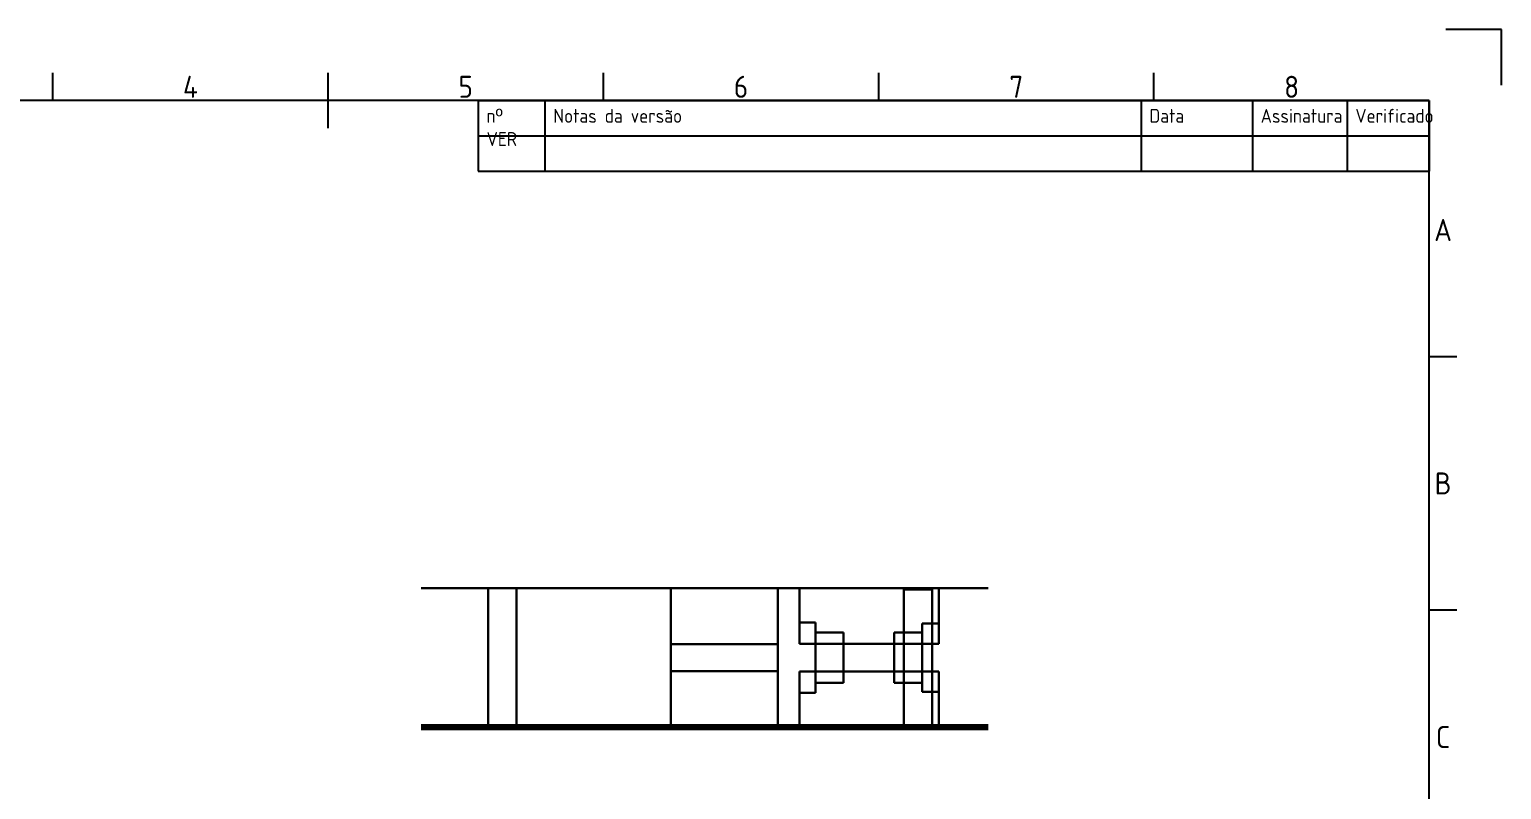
# Paper-space layout 'Bloco da legenda ISO A3' of a CAD drawing. Header units: millimetres. Extents: x 0 to 420, y 0 to 297.
# Drawn here: x 155.3 to 420, y 160.4 to 297 of the extents above; entities that cross this region are included whole.
import ezdxf
from ezdxf.enums import TextEntityAlignment as Align

# ---------------------------------------------------------------- set-up
doc = ezdxf.new("R2010")
doc.units = ezdxf.units.MM
for name, color, linetype in [('Bloco da legenda', 7, 'Continuous'), ('BottomLayer', 5, 'Continuous'), ('BottomSolder', 6, 'Continuous'), ('MultiLayer', 9, 'Continuous'), ('TopOverlay', 40, 'Continuous')]:
    doc.layers.add(name, color=color, linetype=linetype)
doc.styles.add('ACISOTS', font='isocp.shx', dxfattribs={"height": 1})
doc.styles.add('ISO Proporcional', font='isocp.shx')

# ---------------------------------------------------------------- blocks, each defined once
blk = doc.blocks.new('*T3')
at = {"layer": 'Bloco da legenda', "color": 0, "linetype": 'ByBlock', "lineweight": -2, "transparency": 16777216}
for p, q in [((0, 0), (171, 0)), ((0, 0), (0, -12.67)), ((12, 0), (12, -12.67)), ((119.19, 0), (119.19, -12.67)), ((139.19, 0), (139.19, -12.67)), ((156.21, 0), (156.21, -12.67)), ((171, 0), (171, -12.67)), ((0, -6.33), (171, -6.33)), ((0, -12.67), (171, -12.67))]:
    blk.add_line(p, q, dxfattribs=at)
at = {"layer": 'Bloco da legenda', "color": 0, "transparency": 16777216, "char_height": 2.5, "attachment_point": 1, "style": 'ISO Proporcional'}
for s, insert, width in [('nº VER', (1.5, -1.5), 9), ('Notas da versão', (13.5, -1.5), 104.1871), ('Data', (120.69, -1.5), 17), ('Assinatura', (140.69, -1.5), 14.0204), ('Verificado', (157.71, -1.5), 11.7925)]:
    blk.add_mtext(s, dxfattribs=dict(at, insert=insert, width=width))
blk = doc.blocks.new('Bloco da legenda')
at = {"layer": 'Bloco da legenda'}
for p, q in [((420, 297), (410, 297)), ((420, 287), (420, 297)), ((159.5, 284.23), (159.5, 289.18)), ((209, 279.28), (209, 289.18)), ((258.5, 284.23), (258.5, 289.18)), ((308, 284.23), (308, 289.18)), ((357.5, 284.23), (357.5, 289.18)), ((407, 284.23), (11, 284.23)), ((407, 10), (407, 284.23)), ((411.95, 238.19), (407, 238.19)), ((411.95, 192.66), (407, 192.66))]:
    blk.add_line(p, q, dxfattribs=at)
blk.add_blockref('*T3', (236, 284.23))
at = {"layer": 'Bloco da legenda', "style": 'ISO Proporcional'}
for s, p in [('4', (184.25, 286.7)), ('5', (233.75, 286.7)), ('6', (283.25, 286.7)), ('7', (332.75, 286.7)), ('8', (382.25, 286.7)), ('A', (409.48, 260.96)), ('B', (409.48, 215.43)), ('C', (409.48, 169.88))]:
    blk.add_text(s, height=3.96, dxfattribs=at).set_placement(p, align=Align.MIDDLE)
at = {"layer": 'Bloco da legenda', "lineweight": 35, "style": 'ACISOTS'}
for tag, p, height in [('NOME_DO_ARQUIVO', (254.41, 53.9), 3), ('Nº_FSCM', (293.68, 53.04), 3), ('FOLHA', (326.77, 52.11), 3), ('ESCALA', (368.02, 52.11), 3), ('TAMANHO', (254.7, 48.23), 3), ('PROJETO-ATIVIDADE', (328.79, 43.14), 3.5), ('VERIFICAR_DATA', (254.41, 41.9), 3), ('VERIFICAR_DATA', (254.7, 36.14), 3), ('VERIFICADO_POR', (277.96, 36.14), 3), ('NOMEFOLHA', (326.77, 30.48), 6), ('DATA_APROVAÇÃO', (254.7, 30.17), 3), ('APROVADO_POR', (277.96, 30.17), 3), ('DATA_EMISSÃO', (254.7, 24.08), 3), ('EMITIDO_POR', (277.96, 24.08), 3), ('DESENHO_SUBTITULO', (328.79, 25.44), 3), ('VERSÃO', (254.7, 18.08), 3), ('NÚMERODEFOLHAS-NOME', (326.77, 11.76), 6), ('Nº_DO_CONTRATO', (254.7, 12.08), 3.5)]:
    blk.add_attdef(tag, p, '', height=height, dxfattribs=at)

psp = doc.layouts.new('Bloco da legenda ISO A3')

# ---------------------------------------------------------------- linework, layer by layer
at = {"lineweight": 30, "ltscale": 2, "transparency": 33554687}
for p, q in [((289.88, 196.63), (289.88, 196.63)), ((289.88, 171.62), (289.88, 171.62))]:
    psp.add_line(p, q, dxfattribs=at)
at = {"lineweight": 30, "ltscale": 2}
psp.add_line((327.71, 171.62), (327.71, 171.62), dxfattribs=at)
psp.add_line((327.71, 171.62), (327.71, 171.62), dxfattribs=at)
at = {"layer": 'BottomLayer', "lineweight": 30, "ltscale": 2}
psp.add_line((225.71, 196.63), (327.71, 196.63), dxfattribs=at)
at = {"layer": 'BottomLayer', "lineweight": 100, "ltscale": 2}
psp.add_line((225.71, 171.62), (327.71, 171.62), dxfattribs=at)
at = {"layer": 'BottomSolder', "lineweight": 30, "ltscale": 2}
for p, q in [((237.8, 196.63), (242.88, 196.63)), ((237.8, 171.62), (237.8, 196.62)), ((242.88, 196.62), (242.88, 171.62))]:
    psp.add_line(p, q, dxfattribs=at)
at = {"layer": 'BottomSolder', "lineweight": 30, "ltscale": 2, "transparency": 33554687}
for p, q in [((312.51, 171.4), (312.51, 196.4)), ((312.51, 196.4), (317.59, 196.4)), ((317.59, 196.4), (317.59, 171.4))]:
    psp.add_line(p, q, dxfattribs=at)
at = {"layer": 'MultiLayer', "lineweight": 30, "ltscale": 2, "transparency": 33554687}
for p, q in [((296.66, 181.62), (296.66, 188.65)), ((296.66, 188.65), (301.7, 188.65)), ((301.7, 188.65), (301.7, 181.62)), ((310.77, 181.62), (310.77, 188.65)), ((310.77, 188.65), (315.81, 188.65)), ((310.77, 181.62), (310.77, 188.65)), ((310.77, 188.65), (315.81, 188.65)), ((315.81, 188.65), (315.81, 181.62)), ((315.81, 188.65), (315.81, 181.62)), ((296.66, 186.63), (296.66, 179.6)), ((301.7, 186.63), (296.66, 186.63)), ((301.7, 179.6), (301.7, 186.63)), ((310.77, 186.63), (310.77, 179.6)), ((315.81, 186.63), (310.77, 186.63)), ((310.77, 186.63), (310.77, 179.6)), ((315.81, 186.63), (310.77, 186.63)), ((315.81, 179.6), (315.81, 186.63)), ((315.81, 179.6), (315.81, 186.63)), ((301.7, 181.62), (296.66, 181.62)), ((315.81, 181.62), (310.77, 181.62)), ((315.81, 181.62), (310.77, 181.62)), ((296.66, 179.6), (301.7, 179.6)), ((310.77, 179.6), (315.81, 179.6)), ((310.77, 179.6), (315.81, 179.6))]:
    psp.add_line(p, q, dxfattribs=at)
at = {"layer": 'TopOverlay', "lineweight": 30, "ltscale": 2, "transparency": 33554687}
for p, q in [((270.61, 196.63), (270.61, 181.73)), ((289.88, 181.73), (289.88, 196.63)), ((293.75, 196.63), (293.75, 186.63)), ((318.82, 186.63), (318.82, 196.63)), ((296.63, 190.45), (293.75, 190.45)), ((296.63, 190.45), (296.63, 186.63)), ((315.83, 186.63), (315.83, 190.27)), ((315.83, 190.27), (318.82, 190.27)), ((270.61, 171.62), (270.61, 186.53)), ((270.61, 186.53), (289.88, 186.53)), ((289.88, 186.53), (289.88, 171.62)), ((293.75, 186.63), (318.82, 186.63)), ((270.61, 181.73), (289.88, 181.73)), ((293.75, 171.62), (293.75, 181.62)), ((293.75, 181.62), (318.82, 181.62)), ((296.63, 177.81), (296.63, 181.62)), ((296.63, 181.62), (296.63, 177.81)), ((315.83, 181.62), (315.83, 177.98)), ((318.82, 181.62), (318.82, 171.62)), ((296.63, 177.81), (293.75, 177.81)), ((315.83, 177.98), (318.82, 177.98))]:
    psp.add_line(p, q, dxfattribs=at)

# ---------------------------------------------------------------- block references
psp.add_blockref('Bloco da legenda', (0, 0))

doc.saveas('drawing.dxf')
